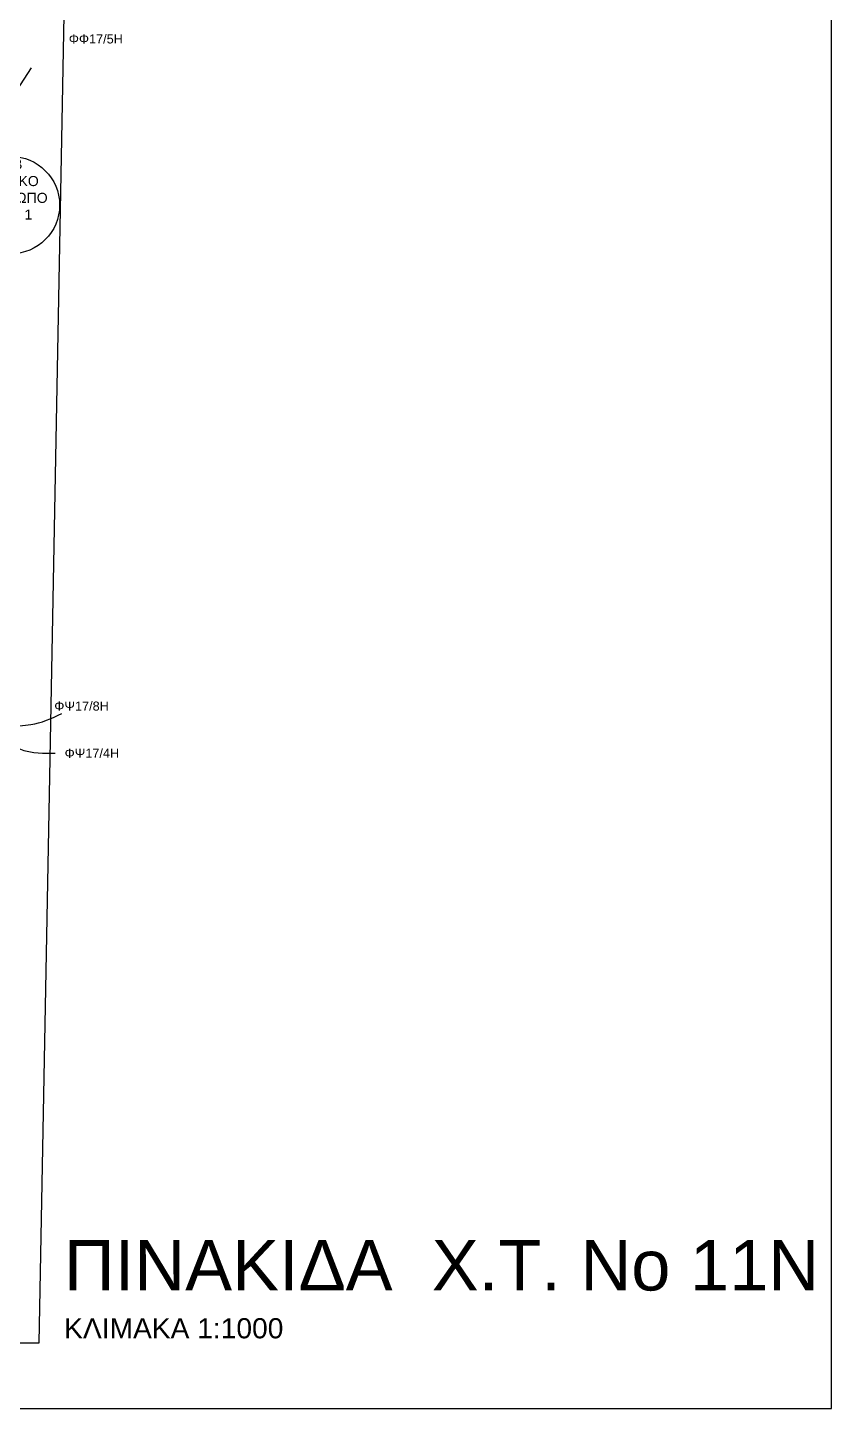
# Model space of a CAD drawing. Header units: millimetres. Extents: x 1421 to 10994, y 848 to 1896.
# Drawn here: x 10834.3 to 10993.8, y 848.3 to 1122.3 of the extents above; entities that cross this region are included whole.
import ezdxf

# ---------------------------------------------------------------- set-up
doc = ezdxf.new("R2010")
doc.units = ezdxf.units.MM
doc.layers.add('Άγνωστα', color=7, linetype='Continuous', lineweight=30)
doc.layers.add('Επιγραφές - Σχήματα', color=7, linetype='Continuous')
doc.layers.add('Υπόβαθρο ΔΕΗ', color=7, linetype='Continuous')
doc.styles.add('arial', font='arial.ttf', dxfattribs={"height": 3})
doc.styles.get("Standard").update_dxf_attribs({"font": 'arial.ttf', "height": 1.8})

msp = doc.modelspace()

# ---------------------------------------------------------------- linework, layer by layer
at = {"lineweight": -3, "ltscale": 0.2}
msp.add_circle((10830.99, 1087.1), 9.67, dxfattribs=at)
at = {"layer": 'Υπόβαθρο ΔΕΗ', "lineweight": -3, "ltscale": 15}
for points in [[(10993.76, 1895.53), (8825.35, 1895.54), (8825.27, 848.33), (10993.76, 848.32)], [(10855.44, 1855.69), (8838.35, 1855.69), (8838.27, 861.33), (10836.6, 861.33)]]:
    msp.add_lwpolyline(points, close=True, dxfattribs=at)
at = {"layer": 'Υπόβαθρο ΔΕΗ', "lineweight": -3, "ltscale": 0.1}
msp.add_lwpolyline([(10831.88, 1045.36), (10804.08, 1002.84), (10789.27, 1043.74), (10816.63, 1085.91), (10835.08, 1114.35)], dxfattribs=at)
for points in [[(10831.64, 983.75), (10829.4, 983.89), (10830.65, 984.94), (10831.09, 984.07), (10832.68, 983.79), (10834.97, 984.02), (10841.12, 986.21)], [(10830.59, 980.74), (10829.93, 981.94), (10831.18, 982.98), (10831.62, 982.11), (10830.91, 980.38), (10832.55, 979.24), (10839.78, 978.37)]]:
    msp.add_spline(points, degree=3, dxfattribs=at)

# ---------------------------------------------------------------- texts
at = {"layer": 'Άγνωστα', "lineweight": -3, "ltscale": 0.2, "char_height": 1.8, "width": 18.6352, "attachment_point": 1, "style": 'arial'}
for s, insert in [('ΦΦ17/5H', (10842.49, 1120.98)), ('ΦΨ17/8H', (10839.61, 988.59)), ('ΦΨ17/4H', (10841.66, 979.23))]:
    msp.add_mtext(s, dxfattribs=dict(at, insert=insert))
at = {"layer": 'Επιγραφές - Σχήματα', "lineweight": -3, "ltscale": 10, "width": 315.0361, "attachment_point": 1}
for s, insert, char_height in [('ΠΙΝΑΚΙΔΑ  Χ.Τ. Νο 11N', (10841.51, 881.72), 10), ('ΚΛΙΜΑΚΑ 1:1000', (10841.57, 866.22), 4)]:
    msp.add_mtext(s, dxfattribs=dict(at, insert=insert, char_height=char_height))
at = {"layer": 'Υπόβαθρο ΔΕΗ', "lineweight": -3, "char_height": 2, "width": 17.2548, "attachment_point": 1}
for s, insert in [('{\\W8.64836; }ΦΒ \\P{\\W4.42067; }ΦΥΣΙΚΟ \\P{\\W2.28183; }ΠΡΟΣΩΠΟ', (10822.47, 1096.21)), ('{\\W5.64925; }1χΝο 1\\P{\\W5.7564; }', (10821.94, 1086.23))]:
    msp.add_mtext(s, dxfattribs=dict(at, insert=insert))

doc.saveas('drawing.dxf')
